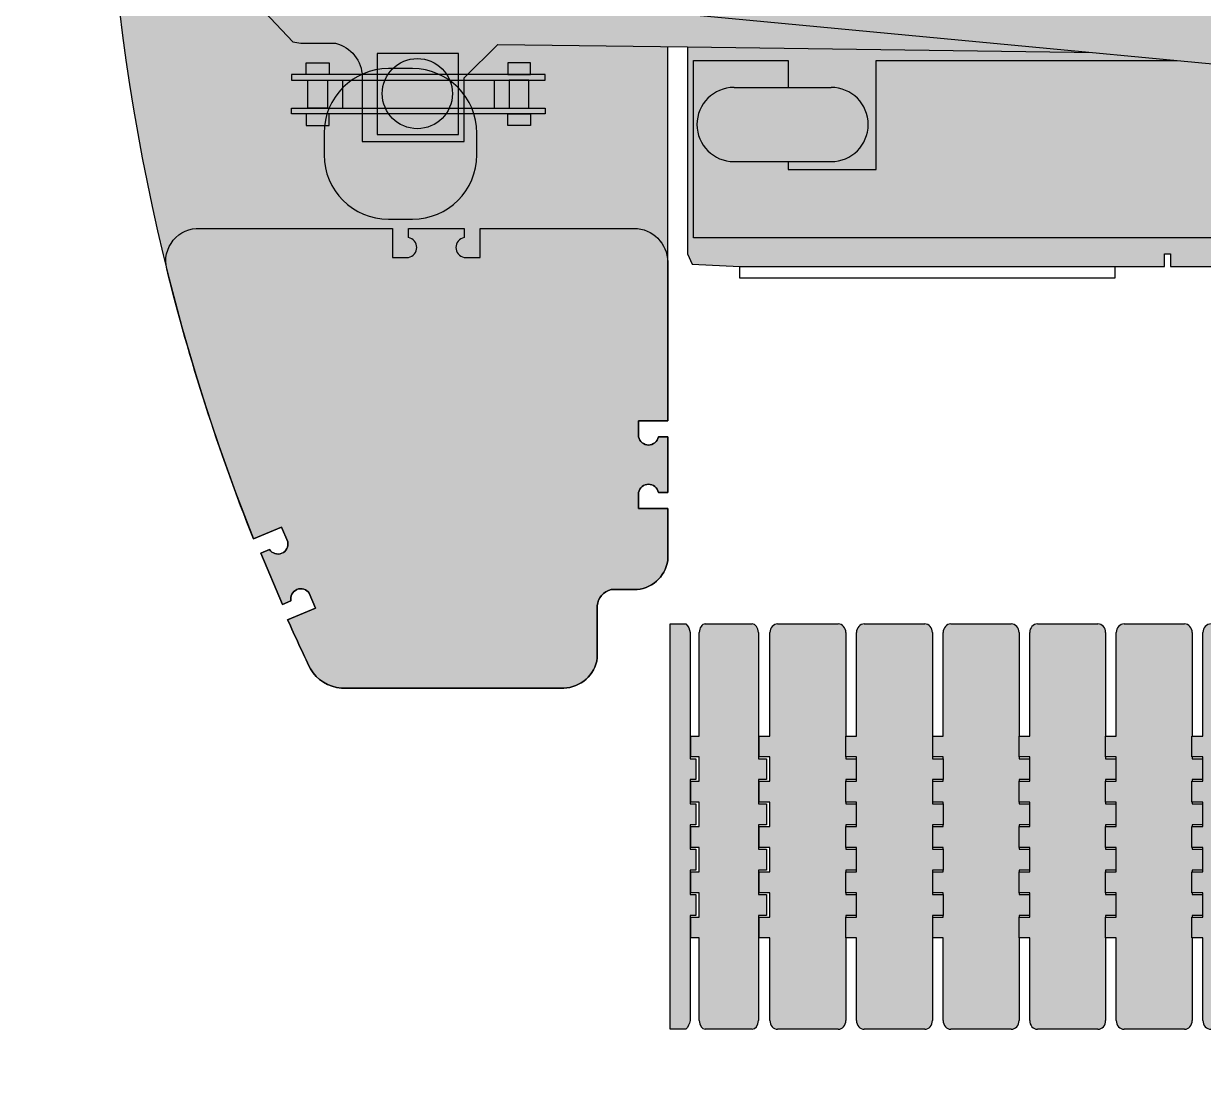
# Model space of a CAD drawing. Header units: millimetres. Extents: x -4144 to 24821, y -10508 to 12478.
# Drawn here: x -4144 to -649, y -10508 to -7357 of the extents above; entities that cross this region are included whole.
import ezdxf

# ---------------------------------------------------------------- set-up
doc = ezdxf.new("R2010")
doc.units = ezdxf.units.MM
doc.set_wipeout_variables(frame=1)
doc.layers.add('Техника. Кран LR 1280', color=250, linetype='Continuous')
doc.layers.add('Техника. Кран LR 1280 Штрих', color=31, linetype='Continuous')

# ---------------------------------------------------------------- blocks, each defined once
blk = doc.blocks.new('BLOCK-20181117.10191355')
at = {"color": 0, "linetype": 'ByBlock', "lineweight": -2, "ltscale": 20, "transparency": 16777216}
blk.add_wipeout([(-57.38854674193135, 322.33021364171145), (-57.38854674193135, 322.33021364171145), (-45.8870167817131, 393.8385010004622), (-9.012076569233614, 456.1759627448555), (48.11938182576523, 500.6924407509596), (117.57960300326522, 521.2106771854178), (117.57960300326522, 521.2106771854178), (522.1448470252362, 565.7303508428049), (522.1448470252362, 565.7303508428049), (545.7950549952511, 570.3341093015661), (568.7539932342879, 577.6426032577674), (590.7134429823236, 587.5577177671967), (611.3786033952929, 599.9463445707588), (776.0430732110271, 723.3960946687585), (776.0430732110271, 723.3960946687585), (798.1115986688637, 741.9843066401027), (815.5806438602503, 764.9489294385749), (827.6044303451508, 791.1781116358961), (833.6008164400773, 819.4019454289046), (833.6008164400773, 819.4019454289046), (833.6008164400773, 1948.0406554958718), (747.631711674052, 1948.0406554958718), (747.631711674052, 1995.6089523716182), (747.631711674052, 1995.6089523716182), (757.8709425189409, 2013.073796818091), (776.910425660355, 2019.9557094549964), (795.9499088017692, 2013.0737968180856), (806.1891396466526, 1995.6089523716128), (806.1891396466526, 1995.6089523716146), (833.6008164400773, 1995.6089523716182), (833.6008164400773, 2160.628142509184), (806.1891396466581, 2160.628142509144), (806.1891396466581, 2160.628142509144), (795.9499088017383, 2143.163298062702), (776.9104256603241, 2136.281385425824), (757.8709425189227, 2143.1632980627455), (747.6317116740447, 2160.6281425092147), (747.6317116740447, 2160.6281425092093), (747.631711674052, 2208.1964393849285), (833.6008164400773, 2208.1964393849285), (833.6008164400773, 2361.8998535747924), (833.6008164400773, 2361.8998535747924), (822.3863232071344, 2395.7736317304243), (800.0343507297748, 2423.5870643013895), (769.3673625974425, 2441.8280495790514), (734.2577891958426, 2448.1932330458603), (666.2019569821277, 2448.1932330458585), (666.2019569821277, 2448.1932330458585), (650.6634751450274, 2454.6119115030597), (637.8752883658617, 2465.5254869868295), (629.0937664918747, 2479.8617600211855), (625.1816463196155, 2496.2122696981496), (625.1816463196137, 2496.2122696981496), (625.1816463196137, 2650.5730595844725), (625.1816463196137, 2650.5730595844725), (614.2472333571877, 2685.0760831939297), (591.9710342128747, 2713.6031050628662), (561.1477119730862, 2732.575264432049), (525.6442100201239, 2739.6124068992503), (525.6442100201239, 2739.6124068992503), (-132.81926018763625, 2739.6124068992503), (-132.81926018763625, 2739.6124068992503), (-160.40560546139932, 2734.472453861197), (-185.9079037466072, 2722.765261842229), (-207.78868649635115, 2705.196627602336), (-224.7288171024993, 2682.8257193095724), (-224.7288171024993, 2682.8257193095724), (-241.8964953282175, 2646.6527365330967), (-258.830773951373, 2610.3699022154415), (-275.530950100534, 2573.978722306072), (-291.9963306208847, 2537.4807072514304), (-291.9963306208829, 2537.480707251434), (-209.78730790404916, 2502.997090920262), (-228.13415348394483, 2459.109323547953), (-228.13415348394483, 2459.109323547953), (-244.31723835534467, 2446.945014941237), (-264.53788653107586, 2447.939010508384), (-279.4498986304079, 2461.6318748903777), (-282.1607835206596, 2481.6946200401817), (-307.4515207008808, 2492.2671617170145), (-371.09856711672, 2340.016097365402), (-345.80782993649336, 2329.443555688611), (-345.80782993649336, 2329.443555688611), (-329.62474506507533, 2341.6078642952834), (-309.40409688935324, 2340.613868728109), (-294.49208479003937, 2326.921004346106), (-291.78119989979496, 2306.8582591963077), (-310.12804547968153, 2262.970491824017), (-393.2945134972924, 2297.6374181249284), (-393.2945134972924, 2297.6374181249303), (-584.627859925602, 1741.4781986575254), (-722.5317763711737, 1169.7229742100153), (-805.7712487124863, 587.4921633640224), (-833.6008164400864, -3.637978807091713e-12), (-833.6008164400846, 0), (-833.6008164400846, 0), (-805.7712487124863, -587.4921633640224), (-722.5317763711737, -1169.7229742100171), (-584.6278599256038, -1741.4781986575235), (-393.29451349729425, -2297.6374181249266), (-393.2945134972924, -2297.6374181249266), (-310.12804547968153, -2262.970491824017), (-291.78119989979496, -2306.858259196306), (-291.78119989979496, -2306.858259196306), (-294.49208479003755, -2326.921004346106), (-309.40409688935324, -2340.6138687281036), (-329.62474506507533, -2341.6078642952816), (-345.80782993649336, -2329.443555688609), (-371.09856711672, -2340.0160973654), (-307.4515207008808, -2492.2671617170126), (-282.1607835206596, -2481.69462004018), (-282.1607835206596, -2481.69462004018), (-279.4498986304079, -2461.6318748903777), (-264.53788653107586, -2447.939010508384), (-244.3172383553392, -2446.945014941237), (-228.13415348394483, -2459.109323547953), (-228.13415348394483, -2459.1093235479493), (-209.78730790404916, -2502.997090920262), (-291.9963306208829, -2537.4807072514286), (-291.9963306208829, -2537.4807072514286), (-275.530950100534, -2573.9787223060775), (-258.83077395137116, -2610.3699022154415), (-241.89649532821204, -2646.6527365330967), (-224.7288171024993, -2682.8257193095706), (-224.7288171024993, -2682.825719309567), (-224.7288171024993, -2682.825719309567), (-207.78868649635115, -2705.1966276023322), (-185.9079037466072, -2722.765261842229), (-160.40560546139932, -2734.4724538611954), (-132.81926018763625, -2739.6124068992503), (525.6442100201239, -2739.6124068992467), (525.6442100201239, -2739.6124068992467), (561.1477119730862, -2732.575264432049), (591.9710342128765, -2713.6031050628626), (614.2472333571877, -2685.0760831939297), (625.1816463196137, -2650.5730595844725), (625.1816463196137, -2496.212269698146), (625.1816463196137, -2496.212269698146), (629.0937664918747, -2479.86176002118), (637.8752883658617, -2465.5254869868277), (650.6634751450274, -2454.611911503058), (666.2019569821277, -2448.1932330458567), (734.2577891958426, -2448.1932330458567), (734.2577891958426, -2448.1932330458567), (769.3673625974425, -2441.8280495790495), (800.034350729773, -2423.5870643013877), (822.3863232071344, -2395.773631730419), (833.6008164400773, -2361.8998535747887), (833.6008164400773, -2208.1964393849266), (747.631711674052, -2208.1964393849266), (747.6317116740447, -2160.6281425092093), (747.6317116740447, -2160.6281425092093), (757.8709425189227, -2143.1632980627437), (776.9104256603223, -2136.2813854258166), (795.9499088017365, -2143.1632980626964), (806.1891396466581, -2160.6281425091347), (806.1891396466581, -2160.628142509144), (833.6008164400773, -2160.628142509184), (833.6008164400773, -1995.6089523716146), (806.1891396466526, -1995.6089523716146), (806.1891396466526, -1995.6089523716146), (795.9499088017656, -2013.0737968180838), (776.9104256603514, -2019.9557094549964), (757.8709425189372, -2013.0737968180838), (747.631711674052, -1995.6089523716146), (747.631711674052, -1948.0406554958681), (833.6008164400773, -1948.0406554958681), (833.6008164400773, -819.401945428901), (833.6008164400773, -819.401945428901), (827.604430345149, -791.1781116358907), (815.5806438602485, -764.9489294385712), (798.1115986688601, -741.9843066400972), (776.0430732110217, -723.396094668753), (776.0430732110271, -723.396094668753), (611.3786033952929, -599.9463445707515), (611.3786033952929, -599.9463445707515), (590.7134429823236, -587.5577177671912), (568.7539932342879, -577.642603257762), (545.7950549952511, -570.3341093015606), (522.1448470252362, -565.7303508428013), (117.57960300326522, -521.210677185416), (117.57960300326522, -521.210677185416), (48.11938182576159, -500.6924407509614), (-9.012076569235433, -456.17596274485186), (-45.88701678171492, -393.83850100045856), (-57.38854674193135, -322.33021364170236), (-57.38854674193135, 0)], dxfattribs=at)
at = {"layer": 'Техника. Кран LR 1280 Штрих', "lineweight": -2}
h = blk.add_hatch(color=254, dxfattribs=at)
h.dxf.hatch_style = 1
edge = h.paths.add_edge_path()
edge.add_line((-57.38854674193135, 0), (-57.38854674193135, 322.3302136417115))
edge.add_arc((136.966749388271, 327.7488431341456), 194.4308172061079, 95.72260439255848, 181.5969937708117, ccw=False)
edge.add_line((117.5796030032652, 521.210677185416), (522.1448470252362, 565.7303508428085))
edge.add_arc((494.3029944227908, 771.8074240218526), 207.9493420195827, 277.6943040845489, 304.2635658363498)
edge.add_line((611.3786033952929, 599.9463445707588), (776.0430732110253, 723.3960946687585))
edge.add_arc((703.1120990037031, 832.3764411469066), 131.1321582119593, 303.7909196766812, 354.3217428201374)
edge.add_line((833.6008164400773, 819.4019454289064), (833.6008164400773, 1948.040655495872))
edge.add_line((833.6008164400773, 1948.040655495872), (747.6317116740538, 1948.040655495872))
edge.add_line((747.6317116740538, 1948.040655495872), (747.6317116740538, 1995.608952371618))
edge.add_arc((776.9104256603531, 1990.177458737609), 29.77825071739102, 10.509468293235216, 169.4905317067613, ccw=False)
edge.add_line((806.1891396466526, 1995.608952371616), (833.6008164400773, 1995.608952371618))
edge.add_line((833.6008164400773, 1995.608952371618), (833.6008164400773, 2160.628142509184))
edge.add_line((833.6008164400773, 2160.628142509184), (806.1891396466599, 2160.628142509144))
edge.add_arc((776.9104256603596, 2166.059636143228), 29.77825071740575, 190.5094682932454, 349.4905317066193, ccw=False)
edge.add_line((747.6317116740465, 2160.628142509213), (747.6317116740538, 2208.19643938493))
edge.add_line((747.6317116740538, 2208.19643938493), (833.6008164400773, 2208.19643938493))
edge.add_line((833.6008164400773, 2208.19643938493), (833.6008164400773, 2361.899853574792))
edge.add_arc((734.1851395076083, 2347.779858411996), 100.4134009151093, 8.083645438538309, 89.95854616172753)
edge.add_line((734.2577891958426, 2448.193233045862), (666.2019569821277, 2448.19323304586))
edge.add_arc((678.6578487570074, 2500.364030478886), 53.63712655153479, 184.439398018796, 256.5718866759795, ccw=False)
edge.add_line((625.1816463196155, 2496.212269698151), (625.1816463196155, 2650.573059584474))
edge.add_arc((523.842100492082, 2637.441502300752), 102.1867963350767, 7.383234845534973, 88.98951110374568)
edge.add_line((525.6442100201239, 2739.61240689925), (-132.8192601876362, 2739.612406899252))
edge.add_arc((-125.8371012475501, 2625.540347420354), 114.2855428180739, 93.50260855277472, 149.917414731003)
edge.add_arc((5381.399183559892, 2.041815605480224e-10), 6214.999999999897, 154.426444733806, 155.9029600998629)
edge.add_line((-291.9963306208811, 2537.480707251434), (-209.787307904051, 2502.997090920264))
edge.add_line((-209.787307904051, 2502.997090920264), (-228.1341534839448, 2459.109323547953))
edge.add_arc((-253.0525695566523, 2475.413211311772), 29.7782507173907, 167.8225861412409, 326.803649554763, ccw=False)
edge.add_line((-282.1607835206596, 2481.694620040184), (-307.4515207008808, 2492.267161717016))
edge.add_line((-307.4515207008808, 2492.267161717016), (-371.0985671167218, 2340.016097365402))
edge.add_line((-371.0985671167218, 2340.016097365402), (-345.8078299364934, 2329.443555688613))
edge.add_arc((-320.8894138638149, 2313.139667924722), 29.77825071740546, -12.177413858755699, 146.8036495546175, ccw=False)
edge.add_line((-291.7811998997931, 2306.85825919631), (-310.1280454796797, 2262.97049182402))
edge.add_line((-310.1280454796797, 2262.97049182402), (-393.2945134972906, 2297.637418124928))
edge.add_arc((5381.399183559914, 2.273736754432321e-12), 6214.999999999999, 158.3033603627264, 180)
edge.add_arc((5381.39918355991, -1.364242052659392e-12), 6214.999999999995, 180, 201.6966396372736)
edge.add_line((-393.2945134972906, -2297.637418124927), (-310.1280454796797, -2262.970491824017))
edge.add_line((-310.1280454796797, -2262.970491824017), (-291.7811998997931, -2306.858259196306))
edge.add_arc((-320.8894138638149, -2313.139667924719), 29.77825071740536, -146.8036495546175, 12.177413858755699, ccw=False)
edge.add_line((-345.8078299364934, -2329.443555688609), (-371.0985671167218, -2340.016097365398))
edge.add_line((-371.0985671167218, -2340.016097365398), (-307.4515207008808, -2492.267161717013))
edge.add_line((-307.4515207008808, -2492.267161717013), (-282.1607835206596, -2481.69462004018))
edge.add_arc((-253.0525695566523, -2475.413211311768), 29.77825071739088, 33.19635044523699, 192.177413858759, ccw=False)
edge.add_line((-228.1341534839448, -2459.109323547949), (-209.787307904051, -2502.99709092026))
edge.add_line((-209.787307904051, -2502.99709092026), (-291.9963306208811, -2537.48070725143))
edge.add_arc((5381.399183559892, -2.005435817409307e-10), 6214.999999999897, 204.0970399001371, 205.573555266194)
edge.add_arc((-125.8371012475484, -2625.540347420352), 114.2855428180749, 210.0825852689962, 266.4973914472245)
edge.add_line((-132.8192601876362, -2739.61240689925), (525.6442100201239, -2739.612406899247))
edge.add_arc((523.842100492083, -2637.44150230075), 102.1867963350758, 271.0104888962538, 352.6167651544644)
edge.add_line((625.1816463196155, -2650.573059584473), (625.1816463196155, -2496.212269698146))
edge.add_arc((678.6578487570049, -2500.364030478883), 53.6371265515325, 103.42811332401828, 175.5606019812019, ccw=False)
edge.add_line((666.2019569821277, -2448.193233045859), (734.2577891958426, -2448.193233045859))
edge.add_arc((734.1851395076083, -2347.779858411992), 100.4134009151092, 270.0414538382724, 351.9163545614617)
edge.add_line((833.6008164400773, -2361.899853574789), (833.6008164400773, -2208.196439384927))
edge.add_line((833.6008164400773, -2208.196439384927), (747.6317116740538, -2208.196439384927))
edge.add_line((747.6317116740538, -2208.196439384927), (747.6317116740465, -2160.628142509209))
edge.add_arc((776.9104256603596, -2166.059636143224), 29.77825071740566, 10.509468293380678, 169.4905317067546, ccw=False)
edge.add_line((806.1891396466599, -2160.62814250914), (833.6008164400773, -2160.62814250918))
edge.add_line((833.6008164400773, -2160.62814250918), (833.6008164400773, -1995.608952371615))
edge.add_line((833.6008164400773, -1995.608952371615), (806.1891396466526, -1995.608952371615))
edge.add_arc((776.9104256603532, -1990.177458737606), 29.77825071739096, 190.5094682932369, 349.4905317067631, ccw=False)
edge.add_line((747.6317116740538, -1995.608952371615), (747.6317116740538, -1948.040655495868))
edge.add_line((747.6317116740538, -1948.040655495868), (833.6008164400773, -1948.040655495868))
edge.add_line((833.6008164400773, -1948.040655495868), (833.6008164400773, -819.401945428901))
edge.add_arc((703.1120990037011, -832.3764411469002), 131.1321582119612, 5.67825717986207, 56.2090803233183)
edge.add_line((776.0430732110253, -723.3960946687512), (611.3786033952929, -599.9463445707515))
edge.add_arc((494.3029944227908, -771.8074240218453), 207.9493420195827, 55.73643416365027, 82.30569591545107)
edge.add_line((522.1448470252362, -565.7303508428013), (117.5796030032652, -521.210677185416))
edge.add_arc((136.9667493882749, -327.748843134142), 194.4308172061119, 178.4030062291873, 264.2773956074405, ccw=False)
edge.add_line((-57.38854674193135, -322.3302136417042), (-57.38854674193135, 0))
at = {"color": 0, "linetype": 'ByBlock', "lineweight": -2, "ltscale": 20, "transparency": 16777216}
blk.add_lwpolyline([(-833.6008164400846, 0, 0.09495328596407389), (-393.2945134972906, -2297.637418124927), (-310.1280454796797, -2262.970491824017), (-291.7811998997931, -2306.858259196306, -0.831551450474999), (-345.8078299364934, -2329.443555688609), (-371.0985671167218, -2340.016097365398), (-307.4515207008808, -2492.267161717013), (-282.1607835206596, -2481.69462004018, -0.8315514504760881), (-228.1341534839448, -2459.109323547949), (-209.787307904051, -2502.99709092026), (-291.9963306208811, -2537.48070725143, 0.006442602784261077), (-224.7288171024993, -2682.825719309567, 0.2512513197841715), (-132.8192601876362, -2739.61240689925), (525.6442100201239, -2739.612406899247, 0.3719278395981442), (625.1816463196155, -2650.573059584473), (625.1816463196155, -2496.212269698146, -0.3255589378691724), (666.2019569821277, -2448.193233045859), (734.2577891958426, -2448.193233045859, 0.373262653763925), (833.6008164400773, -2361.899853574789), (833.6008164400773, -2208.196439384927), (747.6317116740538, -2208.196439384927), (747.6317116740465, -2160.628142509209, -0.8315514504749992), (806.1891396466599, -2160.62814250914), (833.6008164400773, -2160.62814250918), (833.6008164400773, -1995.608952371615), (806.1891396466526, -1995.608952371615, -0.8315514504761234), (747.6317116740538, -1995.608952371615), (747.6317116740538, -1948.040655495868), (833.6008164400773, -1948.040655495868), (833.6008164400773, -819.401945428901, 0.2241259037759507), (776.0430732110253, -723.3960946687512)], format="xyb", dxfattribs=at)
blk = doc.blocks.new('BLOCK-20181117.10265488')
at = {"color": 0, "linetype": 'ByBlock', "lineweight": -2, "ltscale": 20, "transparency": 16777216}
blk.add_blockref('BLOCK-20181117.10191355', (-5381.399183559915, -3.637978807091713e-12), dxfattribs=at)
blk.add_lwpolyline([(-5673.395514180796, -2537.480707251434), (-5591.186491463966, -2502.997090920264), (-5609.53333704386, -2459.109323547953, 0.8315514504761237), (-5663.559967080582, -2481.694620040184), (-5688.850704260796, -2492.267161717016), (-5752.497750676637, -2340.016097365402), (-5727.207013496409, -2329.443555688613, 0.8315514504749895), (-5673.180383459709, -2306.85825919631), (-5691.527229039595, -2262.97049182402), (-5774.693697057206, -2297.637418124927, -0.03381508630526978), (-6031.704411874976, -1498.254613798312, -0.4989503636280254), (-5932.586730693845, -1378.360201881609), (-5363.083637240488, -1378.360201881609), (-5363.083637240488, -1464.329306647633), (-5315.515340364742, -1464.329306647633, 0.8315514504761237), (-5315.515340364742, -1405.771878675027), (-5315.515340364742, -1378.360201881609), (-5150.496150227176, -1378.360201881609), (-5150.49615022722, -1405.771878675027, 0.8315514504749895), (-5150.496150227147, -1464.32930664764), (-5102.92785335143, -1464.329306647633), (-5102.92785335143, -1378.360201881609), (-4647.141394364073, -1378.360201881613, -0.4064572435072755), (-4547.798367119838, -1477.703229125826), (-4547.798367119838, -1948.040655495872), (-4633.767471885862, -1948.040655495872), (-4633.767471885862, -1995.608952371618, 0.8315514504761237), (-4575.210043913256, -1995.608952371618), (-4547.798367119838, -1995.608952371618), (-4547.798367119838, -2160.628142509184), (-4575.210043913256, -2160.62814250914, 0.8315514504749895), (-4633.767471885869, -2160.628142509213), (-4633.767471885862, -2208.19643938493), (-4547.798367119838, -2208.19643938493), (-4547.798367119838, -2361.899853574792, -0.373262653763925), (-4647.141394364073, -2448.193233045862), (-4715.197226577788, -2448.193233045859, 0.3255589378691797), (-4756.2175372403, -2496.21226969815), (-4756.2175372403, -2650.573059584473, -0.3719278395981418), (-4855.754973539792, -2739.61240689925), (-5514.218443747552, -2739.61240689925, -0.2512513197841645), (-5606.128000662407, -2682.825719309567, -0.00644260278426419)], format="xyb", close=True, dxfattribs=at)
blk.add_wipeout([(1296.3949542592113, -1089.422169591111), (1296.3949542592113, -1089.422169591111), (1322.728311263178, -1100.076598749778), (1351.0125550795733, -1097.4376399531902), (1374.9204092413615, -1082.0956367862636), (1389.1036097469623, -1057.4826447858322), (1389.1036097469623, -1057.4826447858322), (1402.4669247354036, -1011.7047236377912), (1402.4669247354036, -1011.7047236377912), (1407.2830652114426, -1002.3638365449515), (1413.578845613025, -993.9489372644402), (1421.1805913233802, -986.6921581634069), (1429.8786015288197, -980.7936838494716), (1549.8289886319258, -980.7936838494716), (1549.8289886319258, -970.4900039200329), (1586.951134359063, -970.4900039200329), (1586.951134359063, -994.596726773816), (1813.2432746962072, -994.596726773816), (1813.2432746962072, -970.4900039200329), (1831.1388916111318, -970.4900039200329), (1831.1388916111318, -929.469693257548), (1813.2432746962072, -929.469693257548), (1813.2432746962072, -905.362970403763), (1586.951134359063, -905.362970403763), (1586.951134359063, -929.469693257548), (1549.8289886319258, -929.469693257548), (1549.8289886319258, 1124.8507938063522), (1586.951134359063, 1124.8507938063522), (1586.951134359063, 1100.744070952569), (1813.2432746962072, 1100.744070952569), (1813.2432746962072, 1124.8507938063522), (1831.1388916111318, 1124.8507938063522), (1831.1388916111318, 1165.871104468839), (1813.2432746962072, 1165.871104468839), (1813.2432746962072, 1189.9778273226202), (1586.951134359063, 1189.9778273226202), (1586.951134359063, 1165.871104468839), (1330.535574284614, 1165.871104468839), (1330.535574284614, 1423.0742845942768), (1309.9282144257163, 1423.0742845942768), (1309.9282144257163, 1488.201318110545), (205.42111202352635, 1488.201318110545), (-1210.5851871814807, 1488.201318110545), (-1646.0614709917572, 1488.201318110545), (-1796.9933106848948, 1488.201318110545), (-3319.534618776932, 1488.201318110545), (-4499.208766170108, 1488.201318110545), (-4499.208766170108, 1059.5293512348053), (-4498.89376481312, 1036.3020604527937), (-5051.136074088572, 1028.8127205017663), (-5150.868619511623, 1127.8188032540038), (-5150.868619511623, 1316.9742088899802), (-5452.396364170912, 1316.9742088899802), (-5452.396364170912, 1124.8507938063522), (-5452.396364170912, 1124.8507938063522), (-5458.598911423857, 1091.4691787338124), (-5475.120512067852, 1061.8070727830127), (-5500.236814145096, 1038.9602964843543), (-5531.326440611505, 1025.3133575068605), (-5531.326440611505, 1025.3133575068605), (-5634.168830850627, 1025.3133575068605), (-5658.081144649157, 1021.8139945119583), (-5757.618580948649, 915.6666503332035), (-5980.520955997134, 915.6666503332035), (-5980.520955997134, 898.3642444139587), (-5761.117943943536, 898.3642444139587), (-5761.117943943536, 634.3567473539806), (-5747.314901019213, 634.3567473539806), (-5747.314901019213, 97.69055027440118), (-5747.314901019213, -438.97564680517644), (-5761.117943943536, -438.97564680517644), (-5761.117943943536, -702.9831438651527), (-5980.520955997134, -702.9831438651527), (-5980.520955997134, -720.2855497843993), (-5757.618580948649, -720.2855497843993), (-5658.081144649157, -826.4328939631523), (-5634.168830850627, -829.9322569580545), (-5531.326440611505, -829.9322569580545), (-5531.326440611505, -829.9322569580545), (-5500.236814145096, -843.5791959355483), (-5475.120512067852, -866.4259722342049), (-5458.598911423857, -896.0880781850065), (-5452.396364170912, -929.469693257548), (-5452.396364170912, -929.469693257548), (-5452.396364170912, -1121.5931083411742), (-5150.868619511623, -1121.5931083411742), (-5150.868619511623, -932.4377027051996), (-5051.136074088572, -833.4316199529621), (-4488.905086240673, -841.0564232834422), (-4488.905086240673, -1453.9853243825955), (-4475.10204331635, -1484.8963641709124), (-4334.544296354346, -1491.700681105448), (-3075.940072520578, -1491.700681105448), (-3075.940072520578, -1453.9853243825955), (-3058.8320756565954, -1453.9853243825955), (-3058.8320756565954, -1491.700681105448), (-1659.670104860823, -1491.700681105448), (-1659.670104860823, -1453.9853243825955), (-1642.5621079968405, -1453.9853243825955), (-1642.5621079968405, -1491.700681105448), (-239.90077420618013, -1491.700681105448), (-239.90077420618013, -1453.9853243825955), (-222.79277734219818, -1453.9853243825955), (-222.79277734219818, -1491.700681105448), (1169.3704674637406, -1491.700681105448), (1182.9791013328067, -1426.5736475891863), (1182.9791013328077, -1426.5736475891863), (1189.3971867589935, -1012.5154506661529)], dxfattribs=at)
at = {"layer": 'Техника. Кран LR 1280 Штрих', "lineweight": -2}
h = blk.add_hatch(color=256, dxfattribs=at)
h.dxf.hatch_style = 1
edge = h.paths.add_edge_path()
edge.add_line((1189.397186758993, -1012.515450666153), (1296.394954259212, -1089.422169591111))
edge.add_arc((1331.449181695886, -1040.652385499227), 60.06072511676089, 234.2925764772314, 343.7266219423718)
edge.add_line((1389.103609746962, -1057.482644785832), (1402.466924735403, -1011.704723637791))
edge.add_arc((1460.920656115351, -1035.931297521224), 63.27531583776207, 119.37917818288199, 157.488082542015, ccw=False)
edge.add_line((1429.878601528821, -980.7936838494716), (1549.828988631925, -980.7936838494716))
edge.add_line((1549.828988631925, -980.7936838494716), (1549.828988631925, -970.4900039200329))
edge.add_line((1549.828988631925, -970.4900039200329), (1586.951134359063, -970.4900039200329))
edge.add_line((1586.951134359063, -970.4900039200329), (1586.951134359063, -994.596726773816))
edge.add_line((1586.951134359063, -994.596726773816), (1813.243274696207, -994.596726773816))
edge.add_line((1813.243274696207, -994.596726773816), (1813.243274696207, -970.4900039200329))
edge.add_line((1813.243274696207, -970.4900039200329), (1831.138891611132, -970.4900039200329))
edge.add_line((1831.138891611132, -970.4900039200329), (1831.138891611132, -929.4696932575462))
edge.add_line((1831.138891611132, -929.4696932575462), (1813.243274696207, -929.4696932575462))
edge.add_line((1813.243274696207, -929.4696932575462), (1813.243274696207, -905.362970403763))
edge.add_line((1813.243274696207, -905.362970403763), (1586.951134359063, -905.362970403763))
edge.add_line((1586.951134359063, -905.362970403763), (1586.951134359063, -929.4696932575462))
edge.add_line((1586.951134359063, -929.4696932575462), (1549.828988631925, -929.4696932575462))
edge.add_line((1549.828988631925, -929.4696932575462), (1549.828988631925, 1124.850793806352))
edge.add_line((1549.828988631925, 1124.850793806352), (1586.951134359063, 1124.850793806352))
edge.add_line((1586.951134359063, 1124.850793806352), (1586.951134359063, 1100.744070952569))
edge.add_line((1586.951134359063, 1100.744070952569), (1813.243274696207, 1100.744070952569))
edge.add_line((1813.243274696207, 1100.744070952569), (1813.243274696207, 1124.850793806352))
edge.add_line((1813.243274696207, 1124.850793806352), (1831.138891611132, 1124.850793806352))
edge.add_line((1831.138891611132, 1124.850793806352), (1831.138891611132, 1165.871104468839))
edge.add_line((1831.138891611132, 1165.871104468839), (1813.243274696207, 1165.871104468839))
edge.add_line((1813.243274696207, 1165.871104468839), (1813.243274696207, 1189.977827322622))
edge.add_line((1813.243274696207, 1189.977827322622), (1586.951134359063, 1189.977827322622))
edge.add_line((1586.951134359063, 1189.977827322622), (1586.951134359063, 1165.871104468839))
edge.add_line((1586.951134359063, 1165.871104468839), (1330.535574284615, 1165.871104468839))
edge.add_line((1330.535574284615, 1165.871104468839), (1330.535574284615, 1423.074284594277))
edge.add_line((1330.535574284615, 1423.074284594277), (1309.928214425716, 1423.074284594277))
edge.add_line((1309.928214425716, 1423.074284594277), (1309.928214425716, 1488.201318110547))
edge.add_line((1309.928214425716, 1488.201318110547), (205.4211120235268, 1488.201318110547))
edge.add_line((205.4211120235268, 1488.201318110547), (-1210.585187181481, 1488.201318110547))
edge.add_line((-1210.585187181481, 1488.201318110547), (-1646.061470991757, 1488.201318110547))
edge.add_line((-1646.061470991757, 1488.201318110547), (-1796.993310684895, 1488.201318110547))
edge.add_line((-1796.993310684895, 1488.201318110547), (-3319.534618776932, 1488.201318110547))
edge.add_line((-3319.534618776932, 1488.201318110547), (-4499.208766170108, 1488.201318110547))
edge.add_line((-4499.208766170108, 1488.201318110547), (-4499.208766170108, 1059.529351234807))
edge.add_line((-4499.208766170108, 1059.529351234807), (-4498.89376481312, 1036.302060452792))
edge.add_line((-4498.89376481312, 1036.302060452792), (-5051.136074088572, 1028.812720501766))
edge.add_line((-5051.136074088572, 1028.812720501766), (-5150.868619511624, 1127.818803254006))
edge.add_line((-5150.868619511624, 1127.818803254006), (-5150.868619511624, 1316.97420888998))
edge.add_line((-5150.868619511624, 1316.97420888998), (-5452.396364170912, 1316.97420888998))
edge.add_line((-5452.396364170912, 1316.97420888998), (-5452.396364170912, 1124.850793806352))
edge.add_arc((-5557.469260008722, 1127.107056501731), 105.0971177582607, 284.4035060611223, 358.7698591079069, ccw=False)
edge.add_line((-5531.326440611505, 1025.31335750686), (-5634.168830850627, 1025.31335750686))
edge.add_line((-5634.168830850627, 1025.31335750686), (-5658.081144649157, 1021.813994511958))
edge.add_line((-5658.081144649157, 1021.813994511958), (-5757.618580948649, 915.6666503332053))
edge.add_line((-5757.618580948649, 915.6666503332053), (-5980.520955997134, 915.6666503332053))
edge.add_line((-5980.520955997134, 915.6666503332053), (-5980.520955997134, 898.3642444139587))
edge.add_line((-5980.520955997134, 898.3642444139587), (-5761.117943943536, 898.3642444139587))
edge.add_line((-5761.117943943536, 898.3642444139587), (-5761.117943943536, 634.3567473539806))
edge.add_line((-5761.117943943536, 634.3567473539806), (-5747.314901019214, 634.3567473539806))
edge.add_line((-5747.314901019214, 634.3567473539806), (-5747.314901019214, 97.69055027440118))
edge.add_line((-5747.314901019214, 97.69055027440118), (-5747.314901019214, -438.9756468051746))
edge.add_line((-5747.314901019214, -438.9756468051746), (-5761.117943943536, -438.9756468051746))
edge.add_line((-5761.117943943536, -438.9756468051746), (-5761.117943943536, -702.9831438651527))
edge.add_line((-5761.117943943536, -702.9831438651527), (-5980.520955997134, -702.9831438651527))
edge.add_line((-5980.520955997134, -702.9831438651527), (-5980.520955997134, -720.2855497843993))
edge.add_line((-5980.520955997134, -720.2855497843993), (-5757.618580948649, -720.2855497843993))
edge.add_line((-5757.618580948649, -720.2855497843993), (-5658.081144649157, -826.4328939631523))
edge.add_line((-5658.081144649157, -826.4328939631523), (-5634.168830850627, -829.9322569580545))
edge.add_line((-5634.168830850627, -829.9322569580545), (-5531.326440611505, -829.9322569580545))
edge.add_arc((-5557.469260008722, -931.7259559529247), 105.0971177582608, 1.2301408920930044, 75.5964939388777, ccw=False)
edge.add_line((-5452.396364170912, -929.4696932575462), (-5452.396364170912, -1121.593108341174))
edge.add_line((-5452.396364170912, -1121.593108341174), (-5150.868619511624, -1121.593108341174))
edge.add_line((-5150.868619511624, -1121.593108341174), (-5150.868619511624, -932.4377027051996))
edge.add_line((-5150.868619511624, -932.4377027051996), (-5051.136074088572, -833.4316199529603))
edge.add_line((-5051.136074088572, -833.4316199529603), (-4488.905086240673, -841.0564232834404))
edge.add_line((-4488.905086240673, -841.0564232834404), (-4488.905086240673, -1453.985324382596))
edge.add_line((-4488.905086240673, -1453.985324382596), (-4475.10204331635, -1484.896364170912))
edge.add_line((-4475.10204331635, -1484.896364170912), (-4334.544296354346, -1491.700681105449))
edge.add_line((-4334.544296354346, -1491.700681105449), (-3075.940072520578, -1491.700681105449))
edge.add_line((-3075.940072520578, -1491.700681105449), (-3075.940072520578, -1453.985324382596))
edge.add_line((-3075.940072520578, -1453.985324382596), (-3058.832075656595, -1453.985324382596))
edge.add_line((-3058.832075656595, -1453.985324382596), (-3058.832075656595, -1491.700681105449))
edge.add_line((-3058.832075656595, -1491.700681105449), (-1659.670104860823, -1491.700681105449))
edge.add_line((-1659.670104860823, -1491.700681105449), (-1659.670104860823, -1453.985324382596))
edge.add_line((-1659.670104860823, -1453.985324382596), (-1642.56210799684, -1453.985324382596))
edge.add_line((-1642.56210799684, -1453.985324382596), (-1642.56210799684, -1491.700681105449))
edge.add_line((-1642.56210799684, -1491.700681105449), (-239.9007742061804, -1491.700681105449))
edge.add_line((-239.9007742061804, -1491.700681105449), (-239.9007742061804, -1453.985324382596))
edge.add_line((-239.9007742061804, -1453.985324382596), (-222.792777342198, -1453.985324382596))
edge.add_line((-222.792777342198, -1453.985324382596), (-222.792777342198, -1491.700681105449))
edge.add_line((-222.792777342198, -1491.700681105449), (1169.370467463741, -1491.700681105449))
edge.add_line((1169.370467463741, -1491.700681105449), (1182.979101332807, -1426.573647589186))
edge.add_line((1182.979101332807, -1426.573647589186), (1189.397186758993, -1012.515450666153))
edge = h.paths.add_edge_path(flags=17)
edge.add_line((-5761.117943943536, 634.3567473539806), (-5160.977190317528, 634.3567473539806))
edge.add_line((-5160.977190317528, 634.3567473539806), (-5160.977190317528, 675.5714670717389))
edge.add_arc((-5011.18549745359, 656.5715005651431), 150.9918871274085, 98.7013140503708, 172.7710588130809, ccw=False)
edge.add_line((-5034.028077224619, 805.825534104275), (-2554.729395335162, 805.825534104275))
edge.add_arc((-2553.061313625132, 666.9358688523298), 138.8996818224892, -0.6880961718505887, 90.68809617185059, ccw=False)
edge.add_line((-2414.171648373187, 665.2677871423002), (-2414.171648373187, 97.69055027440118))
edge.add_line((-2414.171648373187, 97.69055027440118), (-2414.171648373187, -469.8866865934942))
edge.add_arc((-2553.061313625132, -471.5547683035238), 138.8996818224892, -90.68809617185059, 0.6880961718505887, ccw=False)
edge.add_line((-2554.729395335162, -610.444433555469), (-5034.028077224619, -610.444433555469))
edge.add_arc((-5011.18549745359, -461.190400016337), 150.9918871274087, 187.2289411869192, 261.2986859496292, ccw=False)
edge.add_line((-5160.977190317528, -480.1903665229329), (-5160.977190317528, -438.9756468051746))
edge.add_line((-5160.977190317528, -438.9756468051746), (-5761.117943943536, -438.9756468051746))
at = {"color": 0, "linetype": 'ByBlock', "lineweight": -2, "ltscale": 20, "transparency": 16777216}
for p, q in [((-5510.719080752635, -939.5789641317133), (-5510.719080752635, -1022.00840356723)), ((-5061.439754018036, -939.5789641317133), (-5061.439754018036, -1022.00840356723)), ((-4351.089239097601, -961.016145474041), (-4063.701150445202, -961.016145474041)), ((-4351.089239097601, -1180.81077995872), (-4063.701150445202, -1180.81077995872))]:
    blk.add_line(p, q, dxfattribs=at)
for points in [[(-5757.618580948649, -720.2855497843993), (-5658.081144649157, -826.4328939631523), (-5634.168830850627, -829.9322569580545), (-5531.326440611505, -829.9322569580545, -0.3363737493295465), (-5452.396364170912, -929.4696932575462), (-5452.396364170912, -1121.593108341174), (-5150.868619511624, -1121.593108341174), (-5150.868619511624, -932.4377027051996), (-5051.136074088572, -833.4316199529603), (-4488.905086240673, -841.0564232834404), (-4488.905086240673, -1453.985324382596), (-4475.10204331635, -1484.896364170912), (-4334.544296354346, -1491.700681105449), (-3075.940072520578, -1491.700681105449), (-3075.940072520578, -1453.985324382596), (-3058.832075656595, -1453.985324382596), (-3058.832075656595, -1491.700681105449), (-1659.670104860823, -1491.700681105449)], [(1182.979101332807, -1426.573647589186, 2.220446049250313e-16), (1189.397186758993, -1012.515450666153, 2.220446049250313e-16)]]:
    blk.add_lwpolyline(points, format="xyb", dxfattribs=at)
for points in [[(-5407.876690513513, -860.8432967463777), (-5407.876690513513, -1100.744070952569), (-5167.781507252046, -1100.744070952569), (-5167.781507252046, -860.8432967463777)], [(-5550.575203158471, -922.4709672677382), (-5618.22502224327, -922.4709672677382), (-5618.22502224327, -887.9376897591246), (-5550.575203158471, -887.9376897591246)], [(-5021.583631612171, -922.4709672677382), (-4953.933812527372, -922.4709672677382), (-4953.933812527372, -887.9376897591246), (-5021.583631612171, -887.9376897591246)], [(-5661.580507644045, -939.5789641317133), (-4910.578327126597, -939.5789641317133), (-4910.578327126597, -922.4709672677382), (-5661.580507644045, -922.4709672677382)], [(-5555.238754410006, -939.5789641317133), (-5555.238754410006, -1022.00840356723), (-5613.561470991728, -1022.00840356723), (-5613.561470991728, -939.5789641317133)], [(-5016.920080360636, -939.5789641317133), (-5016.920080360636, -1022.00840356723), (-4958.597363778914, -1022.00840356723), (-4958.597363778914, -939.5789641317133)], [(-5661.580507644045, -1022.00840356723), (-4910.578327126597, -1022.00840356723), (-4910.578327126597, -1039.116400431205), (-5661.580507644045, -1039.116400431205)], [(-5550.575203158471, -1039.116400431205), (-5618.22502224327, -1039.116400431205), (-5618.22502224327, -1073.649677939819), (-5550.575203158471, -1073.649677939819)], [(-5021.583631612171, -1039.116400431205), (-4953.933812527372, -1039.116400431205), (-4953.933812527372, -1073.649677939819), (-5021.583631612171, -1073.649677939819)], [(-4334.544296354346, -1491.700681105449), (-3223.496545472328, -1491.700681105449), (-3223.496545472328, -1526.111083888674), (-4334.544296354346, -1526.111083888674)]]:
    blk.add_lwpolyline(points, close=True, dxfattribs=at)
for points in [[(-4488.905086240673, -841.0564232834404), (-2270.114538416296, -871.1469766758164), (507.358590376065, -871.1469766758164), (668.5727410819381, -884.7556105448784), (1011.510314582527, -949.8826440611483)], [(-4190.487186397484, -1180.81077995872), (-4190.487186397484, -1203.780870246963), (-3929.784643277148, -1203.780870246963), (-3929.784643277148, -881.4506566052551), (-2914.774965699704, -881.4506566052551), (-2914.774965699704, -1405.966287730302), (-4471.602680321434, -1405.966287730302), (-4471.602680321434, -881.4506566052551), (-4190.487186397484, -881.4506566052551), (-4190.487186397484, -961.016145474041)]]:
    blk.add_lwpolyline(points, dxfattribs=at)
blk.add_lwpolyline([(-5112.958153665211, -1160.40378881618), (-5112.958153665211, -1096.102115731057, 0.414213562373095), (-5303.697298992505, -905.362970403763), (-5374.803289012176, -905.362970403763, 0.414213562373095), (-5565.54243433947, -1096.102115731057), (-5565.54243433947, -1160.40378881618, 0.414213562373095), (-5374.803289012176, -1351.142934143474), (-5303.697298992505, -1351.142934143474, 0.414213562373095)], format="xyb", close=True, dxfattribs=at)
blk.add_circle((-5289.298268622195, -979.4217186377027), 103.8235902181642, dxfattribs=at)
for centre, start, end in [((-4351.089239097601, -1070.913462716377), 90, 270), ((-4063.701150445202, -1070.913462716377), 270, 90)]:
    blk.add_arc(centre, 109.8973172423394, start, end, dxfattribs=at)
blk = doc.blocks.new('BLOCK-20181117.113042009')
at = {"color": 0, "linetype": 'ByBlock', "lineweight": -2}
blk.add_wipeout([(124.99999999999659, -574.494059478773), (123.05847588378168, -584.2547603431348), (117.5294829818709, -592.529482981871), (109.2547603431347, -598.0584758837815), (99.49405947877324, -599.9999999999964), (99.49405947877324, -599.9999999999964), (-99.49405947877312, -600), (-99.49405947877312, -600), (-109.25476034313658, -598.058475883784), (-117.52948298187425, -592.5294829818716), (-123.05847588378549, -584.2547603431333), (-124.99999999999989, -574.4940594787695), (-124.99999999999989, -201.1501371560115), (-160, -201.1501371560115), (-160, -139.1501371560114), (-124.99999999999989, -139.15013715601322), (-124.99999999999989, -67.15013715601162), (-160, -67.15013715601162), (-160, -5.150137156011397), (-124.99999999999989, -5.150137156013216), (-124.99999999999989, 66.8498628439886), (-160, 66.8498628439886), (-160, 128.84986284398883), (-124.99999999999977, 128.84986284398497), (-124.99999999999989, 200.8498628439886), (-160, 200.8498628439886), (-160, 262.8498628439886), (-124.99999999999989, 262.8498628439886), (-124.99999999999989, 574.494059478777), (-124.99999999999989, 574.494059478777), (-123.05847588378492, 584.2547603431399), (-117.52948298187334, 592.5294829818774), (-109.25476034313601, 598.058475883789), (-99.49405947877312, 600.0000000000041), (99.49405947877324, 600.0000000000041), (99.49405947877324, 600.0000000000041), (109.25476034313618, 598.058475883789), (117.52948298187346, 592.5294829818774), (123.05847588378498, 584.2547603431399), (125.00000000000017, 574.494059478777), (125.00000000000017, 574.494059478777), (125.00000000000017, 329.8498628439886), (160.00000000000017, 329.8498628439886), (160.00000000000017, 267.8498628439886), (125.00000000000017, 267.8498628439868), (125.00000000000017, 195.8498628439886), (160.00000000000017, 195.8498628439886), (160.00000000000017, 133.84986284398838), (125.00000000000034, 133.84986284398678), (125.00000000000017, 61.8498628439886), (160.00000000000017, 61.8498628439886), (160.00000000000017, -0.15013715601139666), (125.00000000000034, -0.15013715601139666), (125.00000000000017, -72.1501371560114), (160.00000000000017, -72.1501371560114), (160.00000000000017, -134.1501371560114), (125.00000000000034, -134.15013715601526), (125.00000000000017, -206.1501371560115), (160.00000000000017, -206.1501371560115), (160.00000000000017, -268.1501371560115), (125.00000000000017, -268.15013715601344)], dxfattribs=at)
at = {"layer": 'Техника. Кран LR 1280 Штрих', "lineweight": -2, "transparency": 16777216}
h = blk.add_hatch(color=0, dxfattribs=at)
h.dxf.hatch_style = 1
h.set_gradient(color1=(91, 91, 91), color2=(214, 214, 214), tint=1)
h.paths.add_polyline_path([(-99.49405947877392, 600.0000000000036), (-109.254760343136, 598.0584758837904), (-117.5294829818734, 592.5294829818777), (-123.058475883785, 584.2547603431412), (-125, 574.4940594787768), (-125, 262.8498628439884), (-160, 262.8498628439884), (-160, 200.8498628439884), (-125, 200.8498628439884), (-124.9999999999998, 128.8498628439847), (-160, 128.8498628439884), (-160, 66.84986284398838), (-125, 66.84986284398838), (-124.9999999999999, -5.150137156011624), (-160, -5.150137156011624), (-160, -67.15013715601162), (-125, -67.15013715601162), (-125, -139.1501371560116), (-160, -139.1501371560116), (-160, -201.1501371560116), (-125, -201.1501371560116), (-125, -574.4940594787658), (-123.0584758837855, -584.2547603431303), (-117.5294829818741, -592.5294829818704), (-109.2547603431366, -598.0584758837831), (-99.49405947875573, -600)])
h = blk.add_hatch(color=254, dxfattribs=at)
h.dxf.hatch_style = 1
h.paths.add_polyline_path([(99.49405947877233, 600.0000000000036), (-99.4940594787739, 600.0000000000036), (-99.49405947875573, -600), (99.49405947877233, -599.9999999999964)])
h = blk.add_hatch(color=0, dxfattribs=at)
h.dxf.hatch_style = 1
h.set_gradient(color1=(91, 91, 91), color2=(214, 214, 214), rotation=180, tint=1)
h.paths.add_polyline_path([(160, 195.8498628439884), (125, 195.8498628439884), (125, 267.8498628439884), (160, 267.8498628439884), (160, 329.8498628439884), (125, 329.8498628439884), (125, 574.4940594787768), (123.0584758837848, 584.2547603431412), (117.5294829818734, 592.5294829818777), (109.2547603431361, 598.0584758837904), (99.49405947877233, 600.0000000000036), (99.49405947877233, -599.9999999999964), (109.2547603431348, -598.0584758837795), (117.5294829818707, -592.5294829818704), (123.0584758837816, -584.254760343134), (124.9999999999964, -574.4940594787731), (125, -268.1501371560116), (160, -268.1501371560116), (160, -206.1501371560116), (125, -206.1501371560116), (125.0000000000003, -134.1501371560153), (160, -134.1501371560116), (160, -72.15013715601162), (125, -72.15013715601162), (125.0000000000003, -0.150137156011624), (160, -0.150137156011624), (160, 61.84986284398838), (125, 61.84986284398838), (125.0000000000003, 133.8498628439884), (160, 133.8498628439884)])
at = {"color": 0, "linetype": 'ByBlock', "lineweight": -2, "transparency": 16777216}
blk.add_lwpolyline([(124.9999999999964, -574.4940594787731, -0.414213562373095), (99.49405947877312, -599.9999999999964), (-99.49405947877312, -600, -0.414213562373095), (-125, -574.4940594787695), (-125, -201.1501371560116), (-160, -201.1501371560116), (-160, -139.1501371560116), (-125, -139.1501371560116), (-125, -67.15013715601162), (-160, -67.15013715601162), (-160, -5.150137156011624), (-124.9999999999999, -5.150137156011624), (-125, 66.84986284398838), (-160, 66.84986284398838), (-160, 128.8498628439884), (-124.9999999999998, 128.8498628439847), (-125, 200.8498628439884), (-160, 200.8498628439884), (-160, 262.8498628439884), (-125, 262.8498628439884), (-125, 574.4940594787768, -0.414213562373095), (-99.49405947877312, 600.0000000000036), (99.49405947877312, 600.0000000000036, -0.414213562373095), (125, 574.4940594787768), (125, 329.8498628439884), (160, 329.8498628439884), (160, 267.8498628439884), (125, 267.8498628439884), (125, 195.8498628439884), (160, 195.8498628439884), (160, 133.8498628439884), (125.0000000000003, 133.8498628439884), (125, 61.84986284398838), (160, 61.84986284398838), (160, -0.150137156011624), (125.0000000000003, -0.150137156011624), (125, -72.15013715601162), (160, -72.15013715601162), (160, -134.1501371560116), (125.0000000000003, -134.1501371560153), (125, -206.1501371560116), (160, -206.1501371560116), (160, -268.1501371560116), (125, -268.1501371560116)], format="xyb", close=True, dxfattribs=at)
blk = doc.blocks.new('BLOCK-20181117.113042707')
at = {"color": 0, "linetype": 'ByBlock', "lineweight": -2}
blk.add_wipeout([(-7.747029739386221, -599.9999999999962), (-12.699926707551981, -594.6500758540058), (-16.560596304548994, -588.4655704568115), (-19.191798864107, -581.6663315408957), (-20.5, -574.4940594787694), (-20.5, -201.1501371560114), (-37.99999999999977, -201.1501371560114), (-37.99999999999977, -139.15013715601162), (-20.5, -139.150137156013), (-20.5, -67.15013715601162), (-37.99999999999977, -67.15013715601162), (-37.99999999999977, -5.150137156011397), (-20.5, -5.150137156013443), (-20.5, 66.8498628439886), (-37.99999999999977, 66.8498628439886), (-37.99999999999977, 128.84986284398815), (-20.5, 128.84986284398497), (-20.5, 200.84986284398815), (-37.99999999999977, 200.84986284398815), (-37.99999999999977, 262.8498628439886), (-20.5, 262.84986284398656), (-20.5, 334.8498628439886), (-20.499999999999773, 334.8498628439886), (-20.500000000000796, 396.84986284398883), (-20.5, 396.84986284398883), (-20.5, 574.494059478777), (-20.5, 574.494059478777), (-19.011198188671187, 581.6016717868652), (-16.331621402725887, 588.3510830059063), (-12.53983849905967, 594.5443911660877), (-7.747029739386221, 600.0000000000039), (38, 600.0000000000039), (38, -599.9999999999962)], dxfattribs=at)
at = {"layer": 'Техника. Кран LR 1280 Штрих', "lineweight": -2, "transparency": 16777216}
h = blk.add_hatch(color=256, dxfattribs=at)
h.dxf.hatch_style = 1
h.set_gradient(color1=(91, 91, 91), color2=(214, 214, 214), tint=1)
h.paths.add_polyline_path([(15.12648513030672, 600.0000000000036), (-7.747029739386569, 600.0000000000036, 0.1731444900998043), (-20.5, 574.4940594787769), (-20.5, 262.8498628439866), (-38, 262.8498628439884), (-38, 200.8498628439884), (-20.5, 200.8498628439884), (-20.5, 128.8498628439847), (-38, 128.8498628439884), (-38, 66.8498628439884), (-20.5, 66.84986284398838), (-20.5, -5.150137156013443), (-38, -5.150137156011596), (-38, -67.15013715601162), (-20.5, -67.15013715601162), (-20.5, -139.1501371560134), (-38, -139.1501371560116), (-38, -201.1501371560116), (-20.5, -201.1501371560116), (-20.5, -574.4940594787695, 0.1910991231888056), (-7.747029739386551, -599.9999999999964), (15.12648513030672, -599.9999999999964)])
h = blk.add_hatch(color=254, dxfattribs=at)
h.dxf.hatch_style = 1
h.paths.add_polyline_path([(38, 600.0000000000036), (15.12648513030672, 600.0000000000036), (15.12648513030672, -599.9999999999964), (38, -599.9999999999964)])
at = {"color": 0, "linetype": 'ByBlock', "lineweight": -2, "transparency": 16777216}
blk.add_lwpolyline([(-7.747029739386562, -599.9999999999964, -0.1910991231888055), (-20.5, -574.4940594787695), (-20.5, -201.1501371560116), (-38, -201.1501371560116), (-38, -139.1501371560116), (-20.5, -139.1501371560134), (-20.5, -67.15013715601162), (-38, -67.15013715601162), (-38, -5.150137156011624), (-20.5, -5.150137156013443), (-20.5, 66.84986284398838), (-38, 66.84986284398838), (-38, 128.8498628439884), (-20.5, 128.8498628439847), (-20.5, 200.8498628439884), (-38, 200.8498628439884), (-38, 262.8498628439884), (-20.5, 262.8498628439866), (-20.5, 574.4940594787768, -0.173144490099805), (-7.747029739386562, 600.0000000000036), (38, 600.0000000000036), (38, -599.9999999999964)], format="xyb", close=True, dxfattribs=at)
blk = doc.blocks.new('BLOCK-20181117.01221597')
at = {"color": 0, "linetype": 'ByBlock', "lineweight": -2, "transparency": 16777216, "xscale": -0.9}
for p in [(-4144.456156899265, 20.60735985886822), (-3631.456156899265, 20.60735985886822)]:
    blk.add_blockref('BLOCK-20181117.113042009', p, dxfattribs=at)
at = {"color": 0, "linetype": 'ByBlock', "lineweight": -2, "transparency": 16777216}
for p, xscale in [((-4378.710948640612, 20.60735985887004), -0.7), ((-3887.956156899265, 20.60735985886822), -0.9), ((-3374.956156899265, 20.60735985886822), -0.9)]:
    blk.add_blockref('BLOCK-20181117.113042009', p, dxfattribs=dict(at, xscale=xscale))
for name, p, xscale in [('BLOCK-20181117.113042707', (-4513.956156899265, 20.60735985887004), -1), ('BLOCK-20181117.113042009', (-3118.456156899265, 20.60735985886822), -0.9)]:
    blk.add_blockref(name, p, dxfattribs=dict(at, xscale=xscale))
at = {"color": 0, "linetype": 'ByBlock', "lineweight": -2, "transparency": 16777216, "xscale": -0.95}
blk.add_blockref('BLOCK-20181117.113042009', (-2855.706156899265, 20.60735985886822), dxfattribs=at)
blk = doc.blocks.new('BLOCK-20181117.07464362')
at = {"color": 0, "linetype": 'ByBlock', "lineweight": -2, "ltscale": 20, "transparency": 16777216, "xscale": -1, "rotation": 180}
blk.add_blockref('BLOCK-20181117.01221597', (11.9561568992649, -3129.392640141123), dxfattribs=at)
blk = doc.blocks.new('*U90')
at = {"color": 0, "linetype": 'ByBlock', "lineweight": -2, "ltscale": 20, "transparency": 16777216}
blk.add_blockref('BLOCK-20181117.07464362', (0, 0), dxfattribs=at)
blk.add_blockref('BLOCK-20181117.10265488', (0, 0), dxfattribs=at)
blk.add_wipeout([(-5313.553444083018, -445.87420444917734), (-5329.876920216338, -665.2677871423002), (-1123.1900036205175, -1063.0287142297184), (991.0973637789439, -1063.0287142297184), (991.0973637789439, -843.0287142297166), (-1115.0170013492518, -843.0287142297166)], dxfattribs=at)
at = {"layer": 'Техника. Кран LR 1280 Штрих', "lineweight": -2}
h = blk.add_hatch(color=256, dxfattribs=at)
h.dxf.hatch_style = 1
h.paths.add_polyline_path([(-5329.876920216338, -665.2677871423002), (-5313.55344408302, -445.8742044491773), (-1115.017001349253, -843.0287142297166), (991.097363778943, -843.0287142297166), (991.097363778943, -1063.028714229717), (-1123.190003620519, -1063.028714229717)])
at = {"color": 0, "linetype": 'ByBlock', "lineweight": -2, "ltscale": 20, "transparency": 16777216}
blk.add_lwpolyline([(-5329.876920216338, -665.2677871423002), (-5313.55344408302, -445.8742044491773), (-1115.017001349253, -843.0287142297166), (991.097363778943, -843.0287142297166), (991.097363778943, -1063.028714229717), (-1123.190003620519, -1063.028714229717)], close=True, dxfattribs=at)

msp = doc.modelspace()

# ---------------------------------------------------------------- block references
at = {"layer": 'Техника. Кран LR 1280', "linetype": 'Continuous'}
msp.add_blockref('*U90', (2311.505347885876, -6585.223530742453), dxfattribs=at)

doc.saveas('drawing.dxf')
